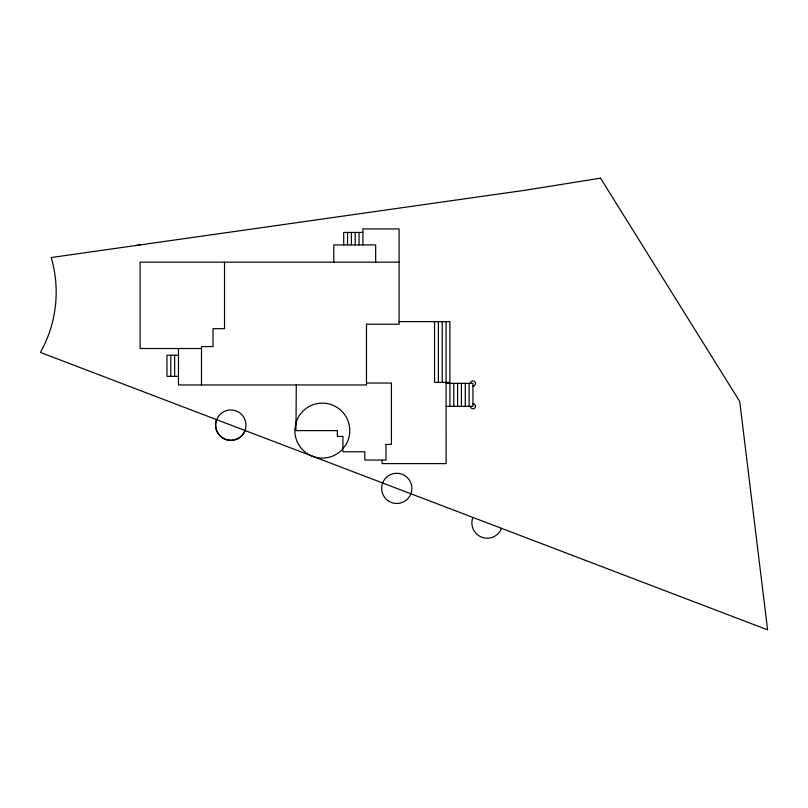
<?xml version="1.0" encoding="UTF-8"?>
<svg xmlns="http://www.w3.org/2000/svg" width="808" height="808" viewBox="0 0 808 808"><rect width="100%" height="100%" fill="white"/><g stroke="black" fill="none" stroke-linecap="round" stroke-linejoin="round"><path stroke-width="1.21" d="M470.418 383.356L470.478 382.851A2.555 2.555 0 0 1 473.397 381.002A2.555 2.555 0 0 1 475.498 383.739A2.555 2.555 0 0 1 472.953 386.072M472.983 517.453L472.377 518.908A15.352 15.352 0 0 0 500.495 530.553L501.425 528.311M135.653 245.551L140.107 244.965M362.883 232.441L343.703 232.441L343.703 244.915M399.091 262.176L140.107 262.176L140.107 348.511L201.495 348.511M399.091 321.645L449.904 321.645L449.904 382.396L434.553 382.396L434.553 321.645M178.477 355.217L166.963 355.217L166.963 376.326L178.477 376.326M366.479 383.043L391.415 383.043L391.415 444.43L385.8 444.43M446.097 383.356L472.953 383.356L472.953 406.374L446.097 406.374M296.284 384.962L295.95 430.614L337.38 430.614L337.38 436.431L342.935 436.431L342.935 451.783L364.802 451.783L364.802 460.025L385.961 460.095L385.961 444.43M470.418 406.374L470.478 406.879A2.555 2.555 0 0 0 473.397 408.737A2.555 2.555 0 0 0 475.498 406A2.555 2.555 0 0 0 472.953 403.657M446.066 321.645L446.097 463.61L382.123 463.61L382.123 460.095M469.115 383.356L469.115 406.374M465.277 383.356L465.277 406.374M461.439 383.356L461.439 406.374M457.601 383.356L457.601 406.374M453.773 383.356L453.773 406.374M449.935 383.356L449.935 406.374M442.229 321.645L442.229 382.396M438.391 321.645L438.391 382.396M375.669 262.176L375.669 244.915L333.785 244.915L333.785 262.176M362.883 244.915L362.883 228.927L399.091 228.927L399.091 324.21L366.479 324.21L366.479 384.951L178.477 384.962L178.477 348.511M359.045 232.441L359.045 244.915M355.207 232.441L355.207 244.915M351.369 232.441L351.369 244.915M347.541 232.441L347.541 244.915M224.523 262.176L224.523 328.684L213.009 328.684L213.009 346.592L201.495 346.592L201.495 384.962M174.639 355.217L174.639 376.326M170.801 355.217L170.801 376.326M245.178 430.553A15.352 15.352 0 0 1 225.361 439.421A15.352 15.352 0 0 1 216.493 419.615M296.162 422.21L294.87 429.26A27.482 27.482 0 0 0 340.774 450.975L345.41 445.501A27.482 27.482 0 0 0 334.068 405.778A27.482 27.482 0 0 0 296.162 422.21M600.536 178.154L525.957 190.122L51.207 257.54A123.109 123.109 0 0 1 40.4 352.44L767.6 629.846L739.724 401.526L600.536 178.154M221.978 437.32A15.11 15.11 0 0 0 245.864 426.634A15.11 15.11 0 0 0 224.664 411.292A15.11 15.11 0 0 0 221.978 437.32M387.911 500.617A15.11 15.11 0 0 0 411.787 489.931A15.11 15.11 0 0 0 390.587 474.599A15.11 15.11 0 0 0 387.911 500.617"/></g></svg>
